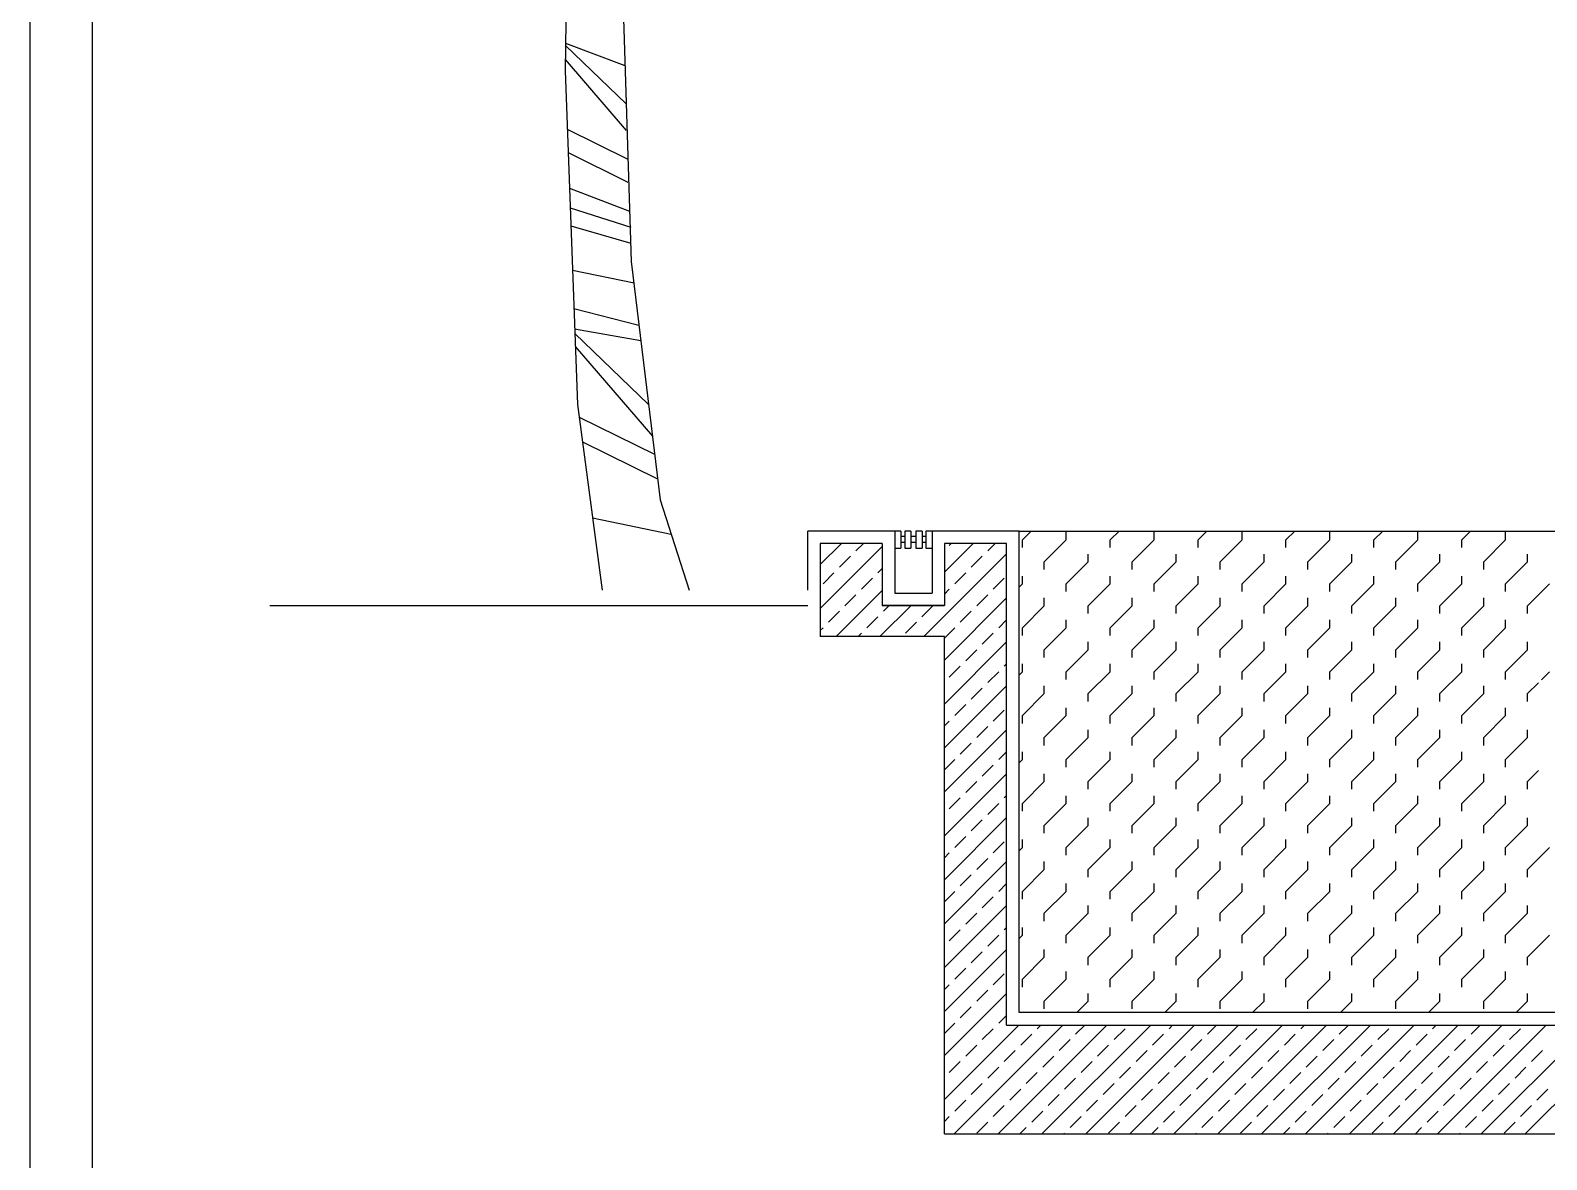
# Model space of a CAD drawing. Extents: x 3907.4 to 3911.57, y -3054.42 to -3053.7.
# Drawn here: x 3909.322 to 3909.4197, y -3054.3445 to -3054.2718 of the extents above; entities that cross this region are included whole.
import ezdxf

# ---------------------------------------------------------------- set-up
doc = ezdxf.new("R2010")
doc.units = 0
doc.header["$LTSCALE"] = 2
doc.header["$MEASUREMENT"] = 0
for name, color, linetype in [('DOĞRAMA', 2, 'CONTINUOUS'), ('DUVAR', 7, 'CONTINUOUS'), ('SıVA', 6, 'CONTINUOUS'), ('TARAMA', 9, 'CONTINUOUS'), ('TEXT', 11, 'CONTINUOUS')]:
    doc.layers.add(name, color=color, linetype=linetype)

msp = doc.modelspace()

# ---------------------------------------------------------------- linework, layer by layer
at = {"layer": 'DOĞRAMA'}
msp.add_line((3909.385685819026, -3054.304010818685), (3909.484085819025, -3054.304010818685), dxfattribs=at)
at = {"layer": 'DUVAR', "color": 4}
for p, q in [((3909.376885819026, -3054.304810818685), (3909.372885819026, -3054.304810818685)), ((3909.376885819026, -3054.304810818685), (3909.372885819026, -3054.304810818685)), ((3909.372885819026, -3054.304810818685), (3909.372885819026, -3054.310810818685)), ((3909.376885819026, -3054.304810818685), (3909.372885819026, -3054.304810818685)), ((3909.372885819026, -3054.304810818685), (3909.372885819026, -3054.310810818685)), ((3909.376885819026, -3054.304810818685), (3909.376885819026, -3054.308810818685)), ((3909.376885819026, -3054.304810818685), (3909.376885819026, -3054.308810818685)), ((3909.376885819026, -3054.304810818685), (3909.376885819026, -3054.308810818685)), ((3909.376885819026, -3054.304810818685), (3909.376885819026, -3054.308810818685)), ((3909.384885819025, -3054.304810818685), (3909.380885819025, -3054.304810818685)), ((3909.384885819025, -3054.304810818685), (3909.380885819025, -3054.304810818685)), ((3909.384885819025, -3054.304810818685), (3909.380885819025, -3054.304810818685)), ((3909.380885819025, -3054.304810818685), (3909.380885819025, -3054.308810818685)), ((3909.380885819025, -3054.304810818685), (3909.380885819025, -3054.308810818685)), ((3909.384885819025, -3054.304810818685), (3909.380885819025, -3054.304810818685)), ((3909.384885819025, -3054.304810818685), (3909.380885819025, -3054.304810818685)), ((3909.380885819025, -3054.304810818685), (3909.380885819025, -3054.308810818685)), ((3909.380885819025, -3054.304810818685), (3909.380885819025, -3054.308810818685)), ((3909.384885819025, -3054.335810818685), (3909.384885819025, -3054.304810818685)), ((3909.33745071706, -3054.308810818685), (3909.372085819025, -3054.308810818685)), ((3909.380885819025, -3054.308810818685), (3909.376885819026, -3054.308810818685)), ((3909.376885819026, -3054.308810818685), (3909.380885819025, -3054.308810818685)), ((3909.380885819025, -3054.308810818685), (3909.376885819026, -3054.308810818685)), ((3909.376885819026, -3054.308810818685), (3909.380885819025, -3054.308810818685)), ((3909.380885819025, -3054.310810818685), (3909.372885819026, -3054.310810818685)), ((3909.380885819025, -3054.310810818685), (3909.372885819026, -3054.310810818685)), ((3909.380885819025, -3054.342810818685), (3909.380885819025, -3054.310810818685)), ((3909.384885819025, -3054.335810818685), (3909.484885819025, -3054.335810818685)), ((3909.380885819025, -3054.342810818685), (3909.488885819026, -3054.342810818685))]:
    msp.add_line(p, q, dxfattribs=at)
at = {"layer": 'SıVA', "color": 9}
for p, q in [((3909.356994962628, -3054.236528418685), (3909.356463122628, -3054.274386498685)), ((3909.359921522628, -3054.261426018685), (3909.360719762628, -3054.286664898685)), ((3909.356486099781, -3054.272750911084), (3909.360398680788, -3054.276512881728)), ((3909.35648821553, -3054.272600305302), (3909.360320642628, -3054.274045458685)), ((3909.356473410176, -3054.273654197966), (3909.360398680788, -3054.278228881728)), ((3909.356463122628, -3054.274386498685), (3909.357261362628, -3054.295873698685)), ((3909.356602423352, -3054.278136226251), (3909.360510987906, -3054.280063826146)), ((3909.356658697236, -3054.279651019031), (3909.360510987906, -3054.281550866147)), ((3909.356743789952, -3054.281941563481), (3909.360617490685, -3054.283431248045)), ((3909.35679076497, -3054.283206047375), (3909.360706290685, -3054.284460848045)), ((3909.356834134575, -3054.284373479936), (3909.360706290685, -3054.285490448045)), ((3909.356939598569, -3054.287212382933), (3909.3609155044, -3054.288038890469)), ((3909.360719762628, -3054.286664898685), (3909.362582162628, -3054.302012898685)), ((3909.35703151928, -3054.289686724871), (3909.361216705653, -3054.290760195911)), ((3909.357079935641, -3054.290990007122), (3909.36133658282, -3054.291748101166)), ((3909.357091311862, -3054.291296234747), (3909.361835243578, -3054.295857554199)), ((3909.357122290094, -3054.292130113613), (3909.362084729099, -3054.297913559234)), ((3909.357261362628, -3054.295873698685), (3909.358857362628, -3054.307810818685)), ((3909.357368548385, -3054.296675383676), (3909.362225119696, -3054.299070515245)), ((3909.357581401531, -3054.298267397176), (3909.362417050159, -3054.300652210236)), ((3909.362582162628, -3054.302012898685), (3909.364444562628, -3054.307810818685)), ((3909.358234769935, -3054.303154199833), (3909.363286068407, -3054.304204258972))]:
    msp.add_line(p, q, dxfattribs=at)
at = {"layer": 'SıVA'}
for p, q in [((3909.372085819025, -3054.307810818685), (3909.372085819025, -3054.304010818685)), ((3909.377685819025, -3054.304010818685), (3909.372085819025, -3054.304010818685)), ((3909.377685819025, -3054.304010818685), (3909.377685819025, -3054.308010818685)), ((3909.385685819026, -3054.304010818685), (3909.380085819026, -3054.304010818685)), ((3909.380085819026, -3054.304010818685), (3909.380085819026, -3054.308010818685)), ((3909.385685819026, -3054.304010818685), (3909.380885819025, -3054.304010818685)), ((3909.385685819026, -3054.304010818685), (3909.380885819025, -3054.304010818685)), ((3909.385685819026, -3054.335010818685), (3909.385685819026, -3054.304010818685)), ((3909.377685819025, -3054.308010818685), (3909.380085819026, -3054.308010818685)), ((3909.484085819025, -3054.335010818685), (3909.385685819026, -3054.335010818685))]:
    msp.add_line(p, q, dxfattribs=at)
at = {"layer": 'SıVA', "color": 6}
msp.add_line((3909.385685819026, -3054.304010818685), (3909.380885819025, -3054.304010818685), dxfattribs=at)
msp.add_line((3909.385685819026, -3054.304010818685), (3909.380885819025, -3054.304010818685), dxfattribs=at)
at = {"layer": 'TARAMA'}
for p, q in [((3909.378085819026, -3054.304010818685), (3909.377685819025, -3054.304010818685)), ((3909.377685819025, -3054.304010818685), (3909.377685819025, -3054.305110818685)), ((3909.378085819026, -3054.304010818685), (3909.378085819026, -3054.305110818685)), ((3909.378725819025, -3054.304010818685), (3909.378325819026, -3054.304010818685)), ((3909.378325819026, -3054.304010818685), (3909.378325819026, -3054.305110818685)), ((3909.378725819025, -3054.304010818685), (3909.378725819025, -3054.305110818685)), ((3909.379445819025, -3054.304010818685), (3909.379045819026, -3054.304010818685)), ((3909.379045819026, -3054.304010818685), (3909.379045819026, -3054.305110818685)), ((3909.379445819025, -3054.304010818685), (3909.379445819025, -3054.305110818685)), ((3909.380085819026, -3054.304010818685), (3909.379685819025, -3054.304010818685)), ((3909.379685819025, -3054.304010818685), (3909.379685819025, -3054.305110818685)), ((3909.380085819026, -3054.304010818685), (3909.380085819026, -3054.305110818685)), ((3909.385685819026, -3054.304010818685), (3909.484085819025, -3054.304010818685)), ((3909.385901863186, -3054.30458011479), (3909.386471159291, -3054.304010818685)), ((3909.391558717436, -3054.30458011479), (3909.392128013541, -3054.304010818685)), ((3909.397215571685, -3054.30458011479), (3909.39778486779, -3054.304010818685)), ((3909.402872425935, -3054.30458011479), (3909.40344172204, -3054.304010818685)), ((3909.408529280184, -3054.30458011479), (3909.409098576289, -3054.304010818685)), ((3909.414186134434, -3054.30458011479), (3909.414755430539, -3054.304010818685)), ((3909.372885819026, -3054.306176783217), (3909.374251783557, -3054.304810818685)), ((3909.372885819026, -3054.309005210342), (3909.376885819026, -3054.305005210341)), ((3909.375189594231, -3054.305287221571), (3909.375665997117, -3054.304810818685)), ((3909.378325819026, -3054.304360818685), (3909.378085819026, -3054.304360818685)), ((3909.378325819026, -3054.304760818685), (3909.378085819026, -3054.304760818685)), ((3909.379045819026, -3054.304360818685), (3909.378725819025, -3054.304360818685)), ((3909.379045819026, -3054.304760818685), (3909.378725819025, -3054.304760818685)), ((3909.379685819025, -3054.304360818685), (3909.379445819025, -3054.304360818685)), ((3909.379685819025, -3054.304760818685), (3909.379445819025, -3054.304760818685)), ((3909.380885819025, -3054.306662064591), (3909.382737064931, -3054.304810818685)), ((3909.381200001871, -3054.304933668181), (3909.381322851367, -3054.304810818685)), ((3909.383674875605, -3054.305287221571), (3909.384151278492, -3054.304810818685)), ((3909.385901857104, -3054.305080106804), (3909.385901857104, -3054.304580106804)), ((3909.387316076748, -3054.305994328352), (3909.388730290311, -3054.30458011479)), ((3909.388730284224, -3054.304580106796), (3909.388730284224, -3054.304080106796)), ((3909.391558711344, -3054.305080106788), (3909.391558711344, -3054.304580106788)), ((3909.392972930998, -3054.305994328352), (3909.39438714456, -3054.30458011479)), ((3909.394387138464, -3054.304580106781), (3909.394387138464, -3054.30408010678)), ((3909.397215565584, -3054.305080106772), (3909.397215565584, -3054.304580106772)), ((3909.398629785248, -3054.305994328352), (3909.40004399881, -3054.30458011479)), ((3909.400043992704, -3054.304580106764), (3909.400043992704, -3054.304080106765)), ((3909.402872419824, -3054.305080106757), (3909.402872419824, -3054.304580106756)), ((3909.404286639497, -3054.305994328352), (3909.405700853059, -3054.30458011479)), ((3909.405700846944, -3054.304580106748), (3909.405700846944, -3054.304080106748)), ((3909.408529274064, -3054.30508010674), (3909.408529274064, -3054.304580106741)), ((3909.409943493747, -3054.305994328352), (3909.411357707309, -3054.30458011479)), ((3909.411357701184, -3054.304580106732), (3909.411357701184, -3054.304080106732)), ((3909.414186128304, -3054.305080106724), (3909.414186128304, -3054.304580106724)), ((3909.415600347996, -3054.305994328352), (3909.417014561558, -3054.30458011479)), ((3909.417014555424, -3054.304580106716), (3909.417014555424, -3054.304080106716)), ((3909.374128934059, -3054.306347881743), (3909.37483604084, -3054.305640774962)), ((3909.377685819025, -3054.305110818685), (3909.378085819026, -3054.305110818685)), ((3909.378325819026, -3054.305110818685), (3909.378725819025, -3054.305110818685)), ((3909.379045819026, -3054.305110818685), (3909.379445819025, -3054.305110818685)), ((3909.379565492056, -3054.310810818685), (3909.384885819025, -3054.305490491716)), ((3909.379685819025, -3054.305110818685), (3909.380085819026, -3054.305110818685)), ((3909.382614215433, -3054.306347881743), (3909.383321322215, -3054.305640774962)), ((3909.387316070664, -3054.306494320364), (3909.387316070664, -3054.305994320364)), ((3909.388730290311, -3054.307408541915), (3909.390144503873, -3054.305994328352)), ((3909.390144497784, -3054.305994320357), (3909.390144497784, -3054.305494320357)), ((3909.392972924904, -3054.306494320349), (3909.392972924904, -3054.305994320348)), ((3909.39438714456, -3054.307408541915), (3909.395801358123, -3054.305994328352)), ((3909.395801352024, -3054.30599432034), (3909.395801352024, -3054.305494320341)), ((3909.398629779144, -3054.306494320333), (3909.398629779144, -3054.305994320333)), ((3909.40004399881, -3054.307408541915), (3909.401458212372, -3054.305994328352)), ((3909.401458206264, -3054.305994320324), (3909.401458206264, -3054.305494320324)), ((3909.404286633384, -3054.306494320316), (3909.404286633384, -3054.305994320317)), ((3909.405700853059, -3054.307408541915), (3909.407115066622, -3054.305994328352)), ((3909.407115060504, -3054.305994320308), (3909.407115060504, -3054.305494320308)), ((3909.409943487624, -3054.3064943203), (3909.409943487624, -3054.3059943203)), ((3909.411357707309, -3054.307408541915), (3909.412771920871, -3054.305994328352)), ((3909.412771914744, -3054.305994320292), (3909.412771914744, -3054.305494320292)), ((3909.415600341864, -3054.306494320284), (3909.415600341864, -3054.305994320284)), ((3909.417014561558, -3054.307408541915), (3909.41842877512, -3054.305994328352)), ((3909.418428768984, -3054.305994320277), (3909.418428768984, -3054.305494320276)), ((3909.373068273887, -3054.307408541915), (3909.373775380669, -3054.306701435134)), ((3909.376603807793, -3054.306701435134), (3909.376885819026, -3054.306419423901)), ((3909.381553555262, -3054.307408541915), (3909.382260662043, -3054.306701435134)), ((3909.385901857104, -3054.307408533932), (3909.385901857104, -3054.306908533933)), ((3909.391558711344, -3054.307408533916), (3909.391558711344, -3054.306908533916)), ((3909.397215565584, -3054.3074085339), (3909.397215565584, -3054.3069085339)), ((3909.402872419824, -3054.307408533884), (3909.402872419824, -3054.306908533884)), ((3909.408529274064, -3054.307408533869), (3909.408529274064, -3054.306908533868)), ((3909.414186128304, -3054.307408533853), (3909.414186128304, -3054.306908533852)), ((3909.373908637807, -3054.310810818685), (3909.376885819026, -3054.307833637466)), ((3909.375543147622, -3054.307762095305), (3909.376250254403, -3054.307054988524)), ((3909.380885819025, -3054.308076278151), (3909.381200001871, -3054.307762095305)), ((3909.384028428996, -3054.307762095305), (3909.384735535777, -3054.307054988524)), ((3909.385685819026, -3054.307624586075), (3909.385901863186, -3054.307408541915)), ((3909.388730284224, -3054.307908533925), (3909.388730284224, -3054.307408533924)), ((3909.390144503873, -3054.308822755477), (3909.391558717436, -3054.307408541915)), ((3909.394387138464, -3054.307908533908), (3909.394387138464, -3054.307408533909)), ((3909.395801358123, -3054.308822755477), (3909.397215571685, -3054.307408541915)), ((3909.400043992704, -3054.307908533892), (3909.400043992704, -3054.307408533892)), ((3909.401458212372, -3054.308822755477), (3909.402872425935, -3054.307408541915)), ((3909.405700846944, -3054.307908533876), (3909.405700846944, -3054.307408533876)), ((3909.407115066622, -3054.308822755477), (3909.408529280184, -3054.307408541915)), ((3909.411357701184, -3054.30790853386), (3909.411357701184, -3054.30740853386)), ((3909.412771920871, -3054.308822755477), (3909.414186134434, -3054.307408541915)), ((3909.417014555424, -3054.307908533845), (3909.417014555424, -3054.307408533844)), ((3909.41842877512, -3054.308822755477), (3909.419842988683, -3054.307408541915)), ((3909.37448248745, -3054.308822755477), (3909.375189594231, -3054.308115648696)), ((3909.376737064932, -3054.310810818685), (3909.378737064932, -3054.308810818685)), ((3909.376957361184, -3054.309176308868), (3909.377322851367, -3054.308810818685)), ((3909.379432234918, -3054.309529862258), (3909.380139341699, -3054.308822755477)), ((3909.380885819025, -3054.31231891884), (3909.384885819025, -3054.308318918841)), ((3909.382967768824, -3054.308822755477), (3909.383674875605, -3054.308115648696)), ((3909.385901863186, -3054.31023696904), (3909.387316076748, -3054.308822755477)), ((3909.387316070664, -3054.308822747492), (3909.387316070664, -3054.308322747492)), ((3909.390144497784, -3054.309322747484), (3909.390144497784, -3054.308822747485)), ((3909.391558717436, -3054.31023696904), (3909.392972930998, -3054.308822755477)), ((3909.392972924904, -3054.308822747476), (3909.392972924904, -3054.308322747476)), ((3909.395801352024, -3054.309322747468), (3909.395801352024, -3054.308822747468)), ((3909.397215571685, -3054.31023696904), (3909.398629785248, -3054.308822755477)), ((3909.398629779144, -3054.30882274746), (3909.398629779144, -3054.30832274746)), ((3909.401458206264, -3054.309322747452), (3909.401458206264, -3054.308822747452)), ((3909.402872425935, -3054.31023696904), (3909.404286639497, -3054.308822755477)), ((3909.404286633384, -3054.308822747445), (3909.404286633384, -3054.308322747444)), ((3909.407115060504, -3054.309322747436), (3909.407115060504, -3054.308822747436)), ((3909.408529280184, -3054.31023696904), (3909.409943493747, -3054.308822755477)), ((3909.409943487624, -3054.308822747428), (3909.409943487624, -3054.308322747429)), ((3909.412771914744, -3054.309322747421), (3909.412771914744, -3054.30882274742)), ((3909.414186134434, -3054.31023696904), (3909.415600347996, -3054.308822755477)), ((3909.415600341864, -3054.308822747412), (3909.415600341864, -3054.308322747413)), ((3909.418428768984, -3054.309322747404), (3909.418428768984, -3054.308822747405)), ((3909.373421827278, -3054.309883415649), (3909.374128934059, -3054.309176308868)), ((3909.375896701012, -3054.31023696904), (3909.376603807793, -3054.309529862258)), ((3909.378371574746, -3054.31059052243), (3909.379078681528, -3054.309883415649)), ((3909.381907108652, -3054.309883415649), (3909.382614215433, -3054.309176308868)), ((3909.384381982386, -3054.31023696904), (3909.384885819025, -3054.309733132401)), ((3909.388730284224, -3054.310236961052), (3909.388730284224, -3054.309736961052)), ((3909.394387138464, -3054.310236961036), (3909.394387138464, -3054.309736961036)), ((3909.400043992704, -3054.310236961021), (3909.400043992704, -3054.30973696102)), ((3909.405700846944, -3054.310236961004), (3909.405700846944, -3054.309736961005)), ((3909.411357701184, -3054.310236960988), (3909.411357701184, -3054.309736960988)), ((3909.417014555424, -3054.310236960972), (3909.417014555424, -3054.309736960972)), ((3909.372885819026, -3054.310419423901), (3909.373068273887, -3054.31023696904)), ((3909.375322851366, -3054.310810818685), (3909.375543147622, -3054.31059052243)), ((3909.380885819025, -3054.310904705276), (3909.381553555262, -3054.31023696904)), ((3909.383321322215, -3054.311297629211), (3909.384028428996, -3054.31059052243)), ((3909.385901857104, -3054.31073696106), (3909.385901857104, -3054.310236961061)), ((3909.387316076748, -3054.311651182602), (3909.388730290311, -3054.31023696904)), ((3909.391558711344, -3054.310736961044), (3909.391558711344, -3054.310236961044)), ((3909.392972930998, -3054.311651182602), (3909.39438714456, -3054.31023696904)), ((3909.397215565584, -3054.310736961028), (3909.397215565584, -3054.310236961028)), ((3909.398629785248, -3054.311651182602), (3909.40004399881, -3054.31023696904)), ((3909.402872419824, -3054.310736961012), (3909.402872419824, -3054.310236961012)), ((3909.404286639497, -3054.311651182602), (3909.405700853059, -3054.31023696904)), ((3909.408529274064, -3054.310736960997), (3909.408529274064, -3054.310236960996)), ((3909.409943493747, -3054.311651182602), (3909.411357707309, -3054.31023696904)), ((3909.414186128304, -3054.31073696098), (3909.414186128304, -3054.310236960981)), ((3909.415600347996, -3054.311651182602), (3909.417014561558, -3054.31023696904)), ((3909.380885819025, -3054.315147345965), (3909.384885819025, -3054.311147345965)), ((3909.382260662043, -3054.312358289383), (3909.382967768824, -3054.311651182602)), ((3909.387316070664, -3054.31215117462), (3909.387316070664, -3054.31165117462)), ((3909.388730290311, -3054.313065396164), (3909.390144503873, -3054.311651182602)), ((3909.390144497784, -3054.311651174613), (3909.390144497784, -3054.311151174612)), ((3909.392972924904, -3054.312151174604), (3909.392972924904, -3054.311651174604)), ((3909.39438714456, -3054.313065396164), (3909.395801358123, -3054.311651182602)), ((3909.395801352024, -3054.311651174597), (3909.395801352024, -3054.311151174596)), ((3909.398629779144, -3054.312151174589), (3909.398629779144, -3054.311651174588)), ((3909.40004399881, -3054.313065396164), (3909.401458212372, -3054.311651182602)), ((3909.401458206264, -3054.31165117458), (3909.401458206264, -3054.311151174581)), ((3909.404286633384, -3054.312151174573), (3909.404286633384, -3054.311651174572)), ((3909.405700853059, -3054.313065396164), (3909.407115066622, -3054.311651182602)), ((3909.407115060504, -3054.311651174564), (3909.407115060504, -3054.311151174564)), ((3909.409943487624, -3054.312151174556), (3909.409943487624, -3054.311651174557)), ((3909.411357707309, -3054.313065396164), (3909.412771920871, -3054.311651182602)), ((3909.412771914744, -3054.311651174548), (3909.412771914744, -3054.311151174548)), ((3909.415600341864, -3054.31215117454), (3909.415600341864, -3054.31165117454)), ((3909.417014561558, -3054.313065396164), (3909.41842877512, -3054.311651182602)), ((3909.418428768984, -3054.311651174532), (3909.418428768984, -3054.311151174532)), ((3909.381200001871, -3054.313418949555), (3909.381907108652, -3054.312711842774)), ((3909.384735535777, -3054.312711842774), (3909.384885819025, -3054.312561559525)), ((3909.385901857104, -3054.313065388189), (3909.385901857104, -3054.312565388188)), ((3909.391558711344, -3054.313065388172), (3909.391558711344, -3054.312565388173)), ((3909.397215565584, -3054.313065388156), (3909.397215565584, -3054.312565388157)), ((3909.402872419824, -3054.31306538814), (3909.402872419824, -3054.31256538814)), ((3909.408529274064, -3054.313065388124), (3909.408529274064, -3054.312565388124)), ((3909.414186128304, -3054.313065388108), (3909.414186128304, -3054.312565388108)), ((3909.383674875605, -3054.313772502946), (3909.384381982386, -3054.313065396164)), ((3909.385685819026, -3054.313281440325), (3909.385901863186, -3054.313065396164)), ((3909.388730284224, -3054.31356538818), (3909.388730284224, -3054.31306538818)), ((3909.390144503873, -3054.314479609727), (3909.391558717436, -3054.313065396164)), ((3909.394387138464, -3054.313565388165), (3909.394387138464, -3054.313065388164)), ((3909.395801358123, -3054.314479609727), (3909.397215571685, -3054.313065396164)), ((3909.400043992704, -3054.313565388148), (3909.400043992704, -3054.313065388149)), ((3909.401458212372, -3054.314479609727), (3909.402872425935, -3054.313065396164)), ((3909.405700846944, -3054.313565388132), (3909.405700846944, -3054.313065388133)), ((3909.407115066622, -3054.314479609727), (3909.408529280184, -3054.313065396164)), ((3909.411357701184, -3054.313565388116), (3909.411357701184, -3054.313065388116)), ((3909.412771920871, -3054.314479609727), (3909.414186134434, -3054.313065396164)), ((3909.417014555424, -3054.3135653881), (3909.417014555424, -3054.3130653881)), ((3909.41842877512, -3054.314479609727), (3909.419128646884, -3054.313779737964)), ((3909.419314582514, -3054.313593802333), (3909.419842988683, -3054.313065396164)), ((3909.380885819025, -3054.31797577309), (3909.384885819025, -3054.31397577309)), ((3909.382614215433, -3054.314833163117), (3909.383321322215, -3054.314126056336)), ((3909.385901863186, -3054.315893823289), (3909.387316076748, -3054.314479609727)), ((3909.387316070664, -3054.314479601748), (3909.387316070664, -3054.313979601749)), ((3909.390144497784, -3054.314979601741), (3909.390144497784, -3054.31447960174)), ((3909.391558717436, -3054.315893823289), (3909.392972930998, -3054.314479609727)), ((3909.392972924904, -3054.314479601732), (3909.392972924904, -3054.313979601732)), ((3909.395801352024, -3054.314979601724), (3909.395801352024, -3054.314479601725)), ((3909.397215571685, -3054.315893823289), (3909.398629785248, -3054.314479609727)), ((3909.398629779144, -3054.314479601716), (3909.398629779144, -3054.313979601716)), ((3909.401458206264, -3054.314979601708), (3909.401458206264, -3054.314479601708)), ((3909.402872425935, -3054.315893823289), (3909.404286639497, -3054.314479609727)), ((3909.404286633384, -3054.3144796017), (3909.404286633384, -3054.3139796017)), ((3909.407115060504, -3054.314979601692), (3909.407115060504, -3054.314479601692)), ((3909.408529280184, -3054.315893823289), (3909.409943493747, -3054.314479609727)), ((3909.409943487624, -3054.314479601685), (3909.409943487624, -3054.313979601684)), ((3909.412771914744, -3054.314979601676), (3909.412771914744, -3054.314479601676)), ((3909.414186134434, -3054.315893823289), (3909.415600347996, -3054.314479609727)), ((3909.415600341864, -3054.314479601668), (3909.415600341864, -3054.313979601669)), ((3909.418428768984, -3054.314979601661), (3909.418428768984, -3054.31447960166)), ((3909.381553555262, -3054.315893823289), (3909.382260662043, -3054.315186716508)), ((3909.384028428996, -3054.31624737668), (3909.384735535777, -3054.315540269899)), ((3909.388730284224, -3054.315893815308), (3909.388730284224, -3054.315393815308)), ((3909.394387138464, -3054.315893815292), (3909.394387138464, -3054.315393815292)), ((3909.400043992704, -3054.315893815276), (3909.400043992704, -3054.315393815276)), ((3909.405700846944, -3054.315893815261), (3909.405700846944, -3054.31539381526)), ((3909.411357701184, -3054.315893815244), (3909.411357701184, -3054.315393815245)), ((3909.417014555424, -3054.315893815228), (3909.417014555424, -3054.315393815228)), ((3909.380885819025, -3054.316561559525), (3909.381200001871, -3054.31624737668)), ((3909.382967768824, -3054.317308036852), (3909.383674875605, -3054.31660093007)), ((3909.385901857104, -3054.316393815317), (3909.385901857104, -3054.315893815316)), ((3909.387316076748, -3054.317308036852), (3909.388730290311, -3054.315893823289)), ((3909.391558711344, -3054.3163938153), (3909.391558711344, -3054.315893815301)), ((3909.392972930998, -3054.317308036852), (3909.39438714456, -3054.315893823289)), ((3909.397215565584, -3054.316393815284), (3909.397215565584, -3054.315893815284)), ((3909.398629785248, -3054.317308036852), (3909.40004399881, -3054.315893823289)), ((3909.402872419824, -3054.316393815268), (3909.402872419824, -3054.315893815268)), ((3909.404286639497, -3054.317308036852), (3909.405700853059, -3054.315893823289)), ((3909.408529274064, -3054.316393815252), (3909.408529274064, -3054.315893815252)), ((3909.409943493747, -3054.317308036852), (3909.411357707309, -3054.315893823289)), ((3909.414186128304, -3054.316393815237), (3909.414186128304, -3054.315893815236)), ((3909.415600347996, -3054.317308036852), (3909.417014561558, -3054.315893823289)), ((3909.380885819025, -3054.320804200215), (3909.384885819025, -3054.316804200215)), ((3909.381907108652, -3054.318368697023), (3909.382614215433, -3054.317661590242)), ((3909.387316070664, -3054.317808028876), (3909.387316070664, -3054.317308028877)), ((3909.388730290311, -3054.318722250414), (3909.390144503873, -3054.317308036852)), ((3909.390144497784, -3054.317308028868), (3909.390144497784, -3054.316808028868)), ((3909.392972924904, -3054.31780802886), (3909.392972924904, -3054.31730802886)), ((3909.39438714456, -3054.318722250414), (3909.395801358123, -3054.317308036852)), ((3909.395801352024, -3054.317308028852), (3909.395801352024, -3054.316808028852)), ((3909.398629779144, -3054.317808028844), (3909.398629779144, -3054.317308028844)), ((3909.40004399881, -3054.318722250414), (3909.401458212372, -3054.317308036852)), ((3909.401458206264, -3054.317308028837), (3909.401458206264, -3054.316808028836)), ((3909.404286633384, -3054.317808028828), (3909.404286633384, -3054.317308028828)), ((3909.405700853059, -3054.318722250414), (3909.407115066622, -3054.317308036852)), ((3909.407115060504, -3054.31730802882), (3909.407115060504, -3054.316808028821)), ((3909.409943487624, -3054.317808028813), (3909.409943487624, -3054.317308028812)), ((3909.411357707309, -3054.318722250414), (3909.412771920871, -3054.317308036852)), ((3909.412771914744, -3054.317308028804), (3909.412771914744, -3054.316808028804)), ((3909.415600341864, -3054.317808028796), (3909.415600341864, -3054.317308028797)), ((3909.417014561558, -3054.318722250414), (3909.41842877512, -3054.317308036852)), ((3909.418428768984, -3054.317308028788), (3909.418428768984, -3054.316808028788)), ((3909.384381982386, -3054.318722250414), (3909.384885819025, -3054.318218413775)), ((3909.385901857104, -3054.318722242444), (3909.385901857104, -3054.318222242444)), ((3909.391558711344, -3054.318722242429), (3909.391558711344, -3054.318222242428)), ((3909.397215565584, -3054.318722242413), (3909.397215565584, -3054.318222242413)), ((3909.402872419824, -3054.318722242396), (3909.402872419824, -3054.318222242397)), ((3909.408529274064, -3054.31872224238), (3909.408529274064, -3054.31822224238)), ((3909.414186128304, -3054.318722242364), (3909.414186128304, -3054.318222242364)), ((3909.380885819025, -3054.31938998665), (3909.381553555262, -3054.318722250414)), ((3909.380885819025, -3054.32363262734), (3909.384885819025, -3054.31963262734)), ((3909.383321322215, -3054.319782910586), (3909.384028428996, -3054.319075803804)), ((3909.385685819026, -3054.318938294574), (3909.385901863186, -3054.318722250414)), ((3909.387316070664, -3054.320136456005), (3909.387316070664, -3054.319636456004)), ((3909.388730284224, -3054.319222242436), (3909.388730284224, -3054.318722242436)), ((3909.390144503873, -3054.320136463976), (3909.391558717436, -3054.318722250414)), ((3909.392972924904, -3054.320136455988), (3909.392972924904, -3054.319636455989)), ((3909.394387138464, -3054.31922224242), (3909.394387138464, -3054.31872224242)), ((3909.395801358123, -3054.320136463976), (3909.397215571685, -3054.318722250414)), ((3909.398629779144, -3054.320136455972), (3909.398629779144, -3054.319636455972)), ((3909.400043992704, -3054.319222242405), (3909.400043992704, -3054.318722242404)), ((3909.401458212372, -3054.320136463976), (3909.402872425935, -3054.318722250414)), ((3909.404286633384, -3054.320136455956), (3909.404286633384, -3054.319636455956)), ((3909.405700846944, -3054.319222242389), (3909.405700846944, -3054.318722242389)), ((3909.407115066622, -3054.320136463976), (3909.408529280184, -3054.318722250414)), ((3909.409943487624, -3054.32013645594), (3909.409943487624, -3054.31963645594)), ((3909.411357701184, -3054.319222242372), (3909.411357701184, -3054.318722242373)), ((3909.412771920871, -3054.320136463976), (3909.414186134434, -3054.318722250414)), ((3909.415600341864, -3054.320136455925), (3909.415600341864, -3054.319636455924)), ((3909.417014555424, -3054.319222242356), (3909.417014555424, -3054.318722242356)), ((3909.41842877512, -3054.320136463976), (3909.419128646884, -3054.319436592213)), ((3909.382260662043, -3054.320843570757), (3909.382967768824, -3054.320136463976)), ((3909.385901863186, -3054.321550677539), (3909.387316076748, -3054.320136463976)), ((3909.390144497784, -3054.320636455996), (3909.390144497784, -3054.320136455996)), ((3909.391558717436, -3054.321550677539), (3909.392972930998, -3054.320136463976)), ((3909.395801352024, -3054.320636455981), (3909.395801352024, -3054.32013645598)), ((3909.397215571685, -3054.321550677539), (3909.398629785248, -3054.320136463976)), ((3909.401458206264, -3054.320636455964), (3909.401458206264, -3054.320136455965)), ((3909.402872425935, -3054.321550677539), (3909.404286639497, -3054.320136463976)), ((3909.407115060504, -3054.320636455948), (3909.407115060504, -3054.320136455948)), ((3909.408529280184, -3054.321550677539), (3909.409943493747, -3054.320136463976)), ((3909.412771914744, -3054.320636455932), (3909.412771914744, -3054.320136455932)), ((3909.414186134434, -3054.321550677539), (3909.415600347996, -3054.320136463976)), ((3909.418428768984, -3054.320636455916), (3909.418428768984, -3054.320136455916)), ((3909.381200001871, -3054.321904230929), (3909.381907108652, -3054.321197124148)), ((3909.383674875605, -3054.32225778432), (3909.384381982386, -3054.321550677539)), ((3909.384735535777, -3054.321197124148), (3909.384885819025, -3054.321046840899)), ((3909.385901857104, -3054.322050669572), (3909.385901857104, -3054.321550669572)), ((3909.387316076748, -3054.322964891101), (3909.388730290311, -3054.321550677539)), ((3909.388730284224, -3054.321550669564), (3909.388730284224, -3054.321050669565)), ((3909.391558711344, -3054.322050669557), (3909.391558711344, -3054.321550669556)), ((3909.392972930998, -3054.322964891101), (3909.39438714456, -3054.321550677539)), ((3909.394387138464, -3054.321550669548), (3909.394387138464, -3054.321050669548)), ((3909.397215565584, -3054.32205066954), (3909.397215565584, -3054.321550669541)), ((3909.398629785248, -3054.322964891101), (3909.40004399881, -3054.321550677539)), ((3909.400043992704, -3054.321550669532), (3909.400043992704, -3054.321050669532)), ((3909.402872419824, -3054.322050669524), (3909.402872419824, -3054.321550669524)), ((3909.404286639497, -3054.322964891101), (3909.405700853059, -3054.321550677539)), ((3909.405700846944, -3054.321550669516), (3909.405700846944, -3054.321050669516)), ((3909.408529274064, -3054.322050669508), (3909.408529274064, -3054.321550669508)), ((3909.409943493747, -3054.322964891101), (3909.411357707309, -3054.321550677539)), ((3909.411357701184, -3054.321550669501), (3909.411357701184, -3054.3210506695)), ((3909.414186128304, -3054.322050669492), (3909.414186128304, -3054.321550669492)), ((3909.415600347996, -3054.322964891101), (3909.417014561558, -3054.321550677539)), ((3909.417014555424, -3054.321550669484), (3909.417014555424, -3054.321050669485)), ((3909.380885819025, -3054.326461054464), (3909.384885819025, -3054.322461054464)), ((3909.382614215433, -3054.323318444492), (3909.383321322215, -3054.32261133771)), ((3909.390144497784, -3054.322964883124), (3909.390144497784, -3054.322464883124)), ((3909.395801352024, -3054.322964883108), (3909.395801352024, -3054.322464883108)), ((3909.401458206264, -3054.322964883092), (3909.401458206264, -3054.322464883092)), ((3909.407115060504, -3054.322964883077), (3909.407115060504, -3054.322464883076)), ((3909.412771914744, -3054.32296488306), (3909.412771914744, -3054.322464883061)), ((3909.418428768984, -3054.322964883044), (3909.418428768984, -3054.322464883044)), ((3909.387316070664, -3054.323464883133), (3909.387316070664, -3054.322964883132)), ((3909.388730290311, -3054.324379104663), (3909.390144503873, -3054.322964891101)), ((3909.392972924904, -3054.323464883116), (3909.392972924904, -3054.322964883117)), ((3909.39438714456, -3054.324379104663), (3909.395801358123, -3054.322964891101)), ((3909.398629779144, -3054.3234648831), (3909.398629779144, -3054.3229648831)), ((3909.40004399881, -3054.324379104663), (3909.401458212372, -3054.322964891101)), ((3909.404286633384, -3054.323464883084), (3909.404286633384, -3054.322964883084)), ((3909.405700853059, -3054.324379104663), (3909.407115066622, -3054.322964891101)), ((3909.409943487624, -3054.323464883068), (3909.409943487624, -3054.322964883068)), ((3909.411357707309, -3054.324379104663), (3909.412771920871, -3054.322964891101)), ((3909.415600341864, -3054.323464883053), (3909.415600341864, -3054.322964883052)), ((3909.417014561558, -3054.324379104663), (3909.41842877512, -3054.322964891101)), ((3909.381553555262, -3054.324379104663), (3909.382260662043, -3054.323671997882)), ((3909.384028428996, -3054.324732658054), (3909.384735535777, -3054.324025551273)), ((3909.385685819026, -3054.324595148824), (3909.385901863186, -3054.324379104663)), ((3909.385901857104, -3054.3243790967), (3909.385901857104, -3054.3238790967)), ((3909.388730284224, -3054.324879096692), (3909.388730284224, -3054.324379096692)), ((3909.390144503873, -3054.325793318226), (3909.391558717436, -3054.324379104663)), ((3909.391558711344, -3054.324379096684), (3909.391558711344, -3054.323879096684)), ((3909.394387138464, -3054.324879096676), (3909.394387138464, -3054.324379096676)), ((3909.395801358123, -3054.325793318226), (3909.397215571685, -3054.324379104663)), ((3909.397215565584, -3054.324379096669), (3909.397215565584, -3054.323879096668)), ((3909.400043992704, -3054.32487909666), (3909.400043992704, -3054.32437909666)), ((3909.401458212372, -3054.325793318226), (3909.402872425935, -3054.324379104663)), ((3909.402872419824, -3054.324379096653), (3909.402872419824, -3054.323879096652)), ((3909.405700846944, -3054.324879096645), (3909.405700846944, -3054.324379096644)), ((3909.407115066622, -3054.325793318226), (3909.408529280184, -3054.324379104663)), ((3909.408529274064, -3054.324379096636), (3909.408529274064, -3054.323879096637)), ((3909.411357701184, -3054.324879096629), (3909.411357701184, -3054.324379096628)), ((3909.412771920871, -3054.325793318226), (3909.414186134434, -3054.324379104663)), ((3909.414186128304, -3054.32437909662), (3909.414186128304, -3054.32387909662)), ((3909.417014555424, -3054.324879096612), (3909.417014555424, -3054.324379096613)), ((3909.41842877512, -3054.325793318226), (3909.419842988683, -3054.324379104663)), ((3909.380885819025, -3054.3250468409), (3909.381200001871, -3054.324732658054)), ((3909.380885819025, -3054.329289481589), (3909.384885819025, -3054.325289481589)), ((3909.382967768824, -3054.325793318226), (3909.383674875605, -3054.325086211445)), ((3909.387316070664, -3054.32579331026), (3909.387316070664, -3054.32529331026)), ((3909.392972924904, -3054.325793310245), (3909.392972924904, -3054.325293310244)), ((3909.398629779144, -3054.325793310228), (3909.398629779144, -3054.325293310229)), ((3909.404286633384, -3054.325793310212), (3909.404286633384, -3054.325293310213)), ((3909.409943487624, -3054.325793310196), (3909.409943487624, -3054.325293310196)), ((3909.415600341864, -3054.32579331018), (3909.415600341864, -3054.32529331018)), ((3909.381907108652, -3054.326853978398), (3909.382614215433, -3054.326146871616)), ((3909.385901863186, -3054.327207531788), (3909.387316076748, -3054.325793318226)), ((3909.390144497784, -3054.326293310252), (3909.390144497784, -3054.325793310252)), ((3909.391558717436, -3054.327207531788), (3909.392972930998, -3054.325793318226)), ((3909.395801352024, -3054.326293310236), (3909.395801352024, -3054.325793310236)), ((3909.397215571685, -3054.327207531788), (3909.398629785248, -3054.325793318226)), ((3909.401458206264, -3054.326293310221), (3909.401458206264, -3054.32579331022)), ((3909.402872425935, -3054.327207531788), (3909.404286639497, -3054.325793318226)), ((3909.407115060504, -3054.326293310204), (3909.407115060504, -3054.325793310205)), ((3909.408529280184, -3054.327207531788), (3909.409943493747, -3054.325793318226)), ((3909.412771914744, -3054.326293310188), (3909.412771914744, -3054.325793310189)), ((3909.414186134434, -3054.327207531788), (3909.415600347996, -3054.325793318226)), ((3909.418428768984, -3054.326293310172), (3909.418428768984, -3054.325793310172)), ((3909.380885819025, -3054.327875268024), (3909.381553555262, -3054.327207531788)), ((3909.384381982386, -3054.327207531788), (3909.384885819025, -3054.326703695149)), ((3909.385901857104, -3054.327707523828), (3909.385901857104, -3054.327207523828)), ((3909.387316076748, -3054.328621745351), (3909.388730290311, -3054.327207531788)), ((3909.388730284224, -3054.327207523821), (3909.388730284224, -3054.32670752382)), ((3909.391558711344, -3054.327707523812), (3909.391558711344, -3054.327207523812)), ((3909.392972930998, -3054.328621745351), (3909.39438714456, -3054.327207531788)), ((3909.394387138464, -3054.327207523804), (3909.394387138464, -3054.326707523805)), ((3909.397215565584, -3054.327707523797), (3909.397215565584, -3054.327207523796)), ((3909.398629785248, -3054.328621745351), (3909.40004399881, -3054.327207531788)), ((3909.400043992704, -3054.327207523788), (3909.400043992704, -3054.326707523788)), ((3909.402872419824, -3054.32770752378), (3909.402872419824, -3054.327207523781)), ((3909.404286639497, -3054.328621745351), (3909.405700853059, -3054.327207531788)), ((3909.405700846944, -3054.327207523772), (3909.405700846944, -3054.326707523772)), ((3909.408529274064, -3054.327707523764), (3909.408529274064, -3054.327207523764)), ((3909.409943493747, -3054.328621745351), (3909.411357707309, -3054.327207531788)), ((3909.411357701184, -3054.327207523756), (3909.411357701184, -3054.326707523756)), ((3909.414186128304, -3054.327707523748), (3909.414186128304, -3054.327207523748)), ((3909.415600347996, -3054.328621745351), (3909.417014561558, -3054.327207531788)), ((3909.417014555424, -3054.327207523741), (3909.417014555424, -3054.32670752374)), ((3909.380885819025, -3054.332117908714), (3909.384885819025, -3054.328117908713)), ((3909.383321322215, -3054.32826819196), (3909.384028428996, -3054.327561085179)), ((3909.390144497784, -3054.32862173738), (3909.390144497784, -3054.328121737381)), ((3909.395801352024, -3054.328621737364), (3909.395801352024, -3054.328121737364)), ((3909.401458206264, -3054.328621737348), (3909.401458206264, -3054.328121737348)), ((3909.407115060504, -3054.328621737332), (3909.407115060504, -3054.328121737332)), ((3909.412771914744, -3054.328621737317), (3909.412771914744, -3054.328121737316)), ((3909.418428768984, -3054.3286217373), (3909.418428768984, -3054.328121737301)), ((3909.382260662043, -3054.329328852132), (3909.382967768824, -3054.328621745351)), ((3909.387316070664, -3054.329121737389), (3909.387316070664, -3054.328621737388)), ((3909.388730290311, -3054.330035958913), (3909.390144503873, -3054.328621745351)), ((3909.392972924904, -3054.329121737373), (3909.392972924904, -3054.328621737372)), ((3909.39438714456, -3054.330035958913), (3909.395801358123, -3054.328621745351)), ((3909.398629779144, -3054.329121737356), (3909.398629779144, -3054.328621737357)), ((3909.40004399881, -3054.330035958913), (3909.401458212372, -3054.328621745351)), ((3909.404286633384, -3054.32912173734), (3909.404286633384, -3054.32862173734)), ((3909.405700853059, -3054.330035958913), (3909.407115066622, -3054.328621745351)), ((3909.409943487624, -3054.329121737324), (3909.409943487624, -3054.328621737324)), ((3909.411357707309, -3054.330035958913), (3909.412771920871, -3054.328621745351)), ((3909.415600341864, -3054.329121737308), (3909.415600341864, -3054.328621737308)), ((3909.417014561558, -3054.330035958913), (3909.41842877512, -3054.328621745351)), ((3909.381200001871, -3054.330389512304), (3909.381907108652, -3054.329682405522)), ((3909.383674875605, -3054.330743065694), (3909.384381982386, -3054.330035958913)), ((3909.384735535777, -3054.329682405522), (3909.384885819025, -3054.329532122274)), ((3909.385685819026, -3054.330252003073), (3909.385901863186, -3054.330035958913)), ((3909.385901857104, -3054.330035950956), (3909.385901857104, -3054.329535950957)), ((3909.388730284224, -3054.330535950948), (3909.388730284224, -3054.330035950949)), ((3909.390144503873, -3054.331450172475), (3909.391558717436, -3054.330035958913)), ((3909.391558711344, -3054.33003595094), (3909.391558711344, -3054.32953595094)), ((3909.394387138464, -3054.330535950932), (3909.394387138464, -3054.330035950933)), ((3909.395801358123, -3054.331450172475), (3909.397215571685, -3054.330035958913)), ((3909.397215565584, -3054.330035950924), (3909.397215565584, -3054.329535950924)), ((3909.400043992704, -3054.330535950916), (3909.400043992704, -3054.330035950916)), ((3909.401458212372, -3054.331450172475), (3909.402872425935, -3054.330035958913)), ((3909.402872419824, -3054.330035950908), (3909.402872419824, -3054.329535950908)), ((3909.405700846944, -3054.3305359509), (3909.405700846944, -3054.3300359509)), ((3909.407115066622, -3054.331450172475), (3909.408529280184, -3054.330035958913)), ((3909.408529274064, -3054.330035950893), (3909.408529274064, -3054.329535950892)), ((3909.411357701184, -3054.330535950884), (3909.411357701184, -3054.330035950884)), ((3909.412771920871, -3054.331450172475), (3909.414186134434, -3054.330035958913)), ((3909.414186128304, -3054.330035950876), (3909.414186128304, -3054.329535950877)), ((3909.417014555424, -3054.330535950869), (3909.417014555424, -3054.330035950868)), ((3909.41842877512, -3054.331450172475), (3909.419842988683, -3054.330035958913)), ((3909.380885819025, -3054.334946335839), (3909.384885819025, -3054.330946335838)), ((3909.382614215433, -3054.331803725866), (3909.383321322215, -3054.331096619085)), ((3909.387316070664, -3054.331450164516), (3909.387316070664, -3054.330950164516)), ((3909.392972924904, -3054.3314501645), (3909.392972924904, -3054.3309501645)), ((3909.398629779144, -3054.331450164485), (3909.398629779144, -3054.330950164484)), ((3909.404286633384, -3054.331450164469), (3909.404286633384, -3054.330950164469)), ((3909.409943487624, -3054.331450164452), (3909.409943487624, -3054.330950164453)), ((3909.415600341864, -3054.331450164436), (3909.415600341864, -3054.330950164436)), ((3909.381553555262, -3054.332864386038), (3909.382260662043, -3054.332157279257)), ((3909.385901863186, -3054.332864386038), (3909.387316076748, -3054.331450172475)), ((3909.388730284224, -3054.332864378076), (3909.388730284224, -3054.332364378076)), ((3909.390144497784, -3054.331950164508), (3909.390144497784, -3054.331450164508)), ((3909.391558717436, -3054.332864386038), (3909.392972930998, -3054.331450172475)), ((3909.394387138464, -3054.332864378061), (3909.394387138464, -3054.33236437806)), ((3909.395801352024, -3054.331950164492), (3909.395801352024, -3054.331450164492)), ((3909.397215571685, -3054.332864386038), (3909.398629785248, -3054.331450172475)), ((3909.400043992704, -3054.332864378044), (3909.400043992704, -3054.332364378045)), ((3909.401458206264, -3054.331950164476), (3909.401458206264, -3054.331450164476)), ((3909.402872425935, -3054.332864386038), (3909.404286639497, -3054.331450172475)), ((3909.405700846944, -3054.332864378028), (3909.405700846944, -3054.332364378028)), ((3909.407115060504, -3054.331950164461), (3909.407115060504, -3054.33145016446)), ((3909.408529280184, -3054.332864386038), (3909.409943493747, -3054.331450172475)), ((3909.411357701184, -3054.332864378012), (3909.411357701184, -3054.332364378012)), ((3909.412771914744, -3054.331950164445), (3909.412771914744, -3054.331450164445)), ((3909.414186134434, -3054.332864386038), (3909.415600347996, -3054.331450172475)), ((3909.417014555424, -3054.332864377996), (3909.417014555424, -3054.332364377996)), ((3909.418428768984, -3054.331950164428), (3909.418428768984, -3054.331450164429)), ((3909.380885819025, -3054.333532122273), (3909.381200001871, -3054.333217939428)), ((3909.384028428996, -3054.333217939428), (3909.384735535777, -3054.332510832647)), ((3909.385901857104, -3054.333364378084), (3909.385901857104, -3054.332864378084)), ((3909.387316076748, -3054.3342785996), (3909.388730290311, -3054.332864386038)), ((3909.391558711344, -3054.333364378068), (3909.391558711344, -3054.332864378068)), ((3909.392972930998, -3054.3342785996), (3909.39438714456, -3054.332864386038)), ((3909.397215565584, -3054.333364378052), (3909.397215565584, -3054.332864378052)), ((3909.398629785248, -3054.3342785996), (3909.40004399881, -3054.332864386038)), ((3909.402872419824, -3054.333364378037), (3909.402872419824, -3054.332864378036)), ((3909.404286639497, -3054.3342785996), (3909.405700853059, -3054.332864386038)), ((3909.408529274064, -3054.33336437802), (3909.408529274064, -3054.332864378021)), ((3909.409943493747, -3054.3342785996), (3909.411357707309, -3054.332864386038)), ((3909.414186128304, -3054.333364378004), (3909.414186128304, -3054.332864378004)), ((3909.415600347996, -3054.3342785996), (3909.417014561558, -3054.332864386038)), ((3909.380885819025, -3054.337774762963), (3909.384885819025, -3054.333774762963)), ((3909.382967768824, -3054.3342785996), (3909.383674875605, -3054.333571492819)), ((3909.387316070664, -3054.334778591644), (3909.387316070664, -3054.334278591644)), ((3909.389412284788, -3054.335010818685), (3909.390144503873, -3054.3342785996)), ((3909.390144497784, -3054.334278591637), (3909.390144497784, -3054.333778591636)), ((3909.392972924904, -3054.334778591628), (3909.392972924904, -3054.334278591628)), ((3909.395069139038, -3054.335010818685), (3909.395801358123, -3054.3342785996)), ((3909.395801352024, -3054.33427859162), (3909.395801352024, -3054.333778591621)), ((3909.398629779144, -3054.334778591613), (3909.398629779144, -3054.334278591612)), ((3909.400725993287, -3054.335010818685), (3909.401458212372, -3054.3342785996)), ((3909.401458206264, -3054.334278591604), (3909.401458206264, -3054.333778591604)), ((3909.404286633384, -3054.334778591596), (3909.404286633384, -3054.334278591597)), ((3909.406382847536, -3054.335010818685), (3909.407115066622, -3054.3342785996)), ((3909.407115060504, -3054.334278591588), (3909.407115060504, -3054.333778591588)), ((3909.409943487624, -3054.33477859158), (3909.409943487624, -3054.33427859158)), ((3909.412039701786, -3054.335010818685), (3909.412771920871, -3054.3342785996)), ((3909.412771914744, -3054.334278591572), (3909.412771914744, -3054.333778591572)), ((3909.415600341864, -3054.334778591564), (3909.415600341864, -3054.334278591564)), ((3909.417696556035, -3054.335010818685), (3909.41842877512, -3054.3342785996)), ((3909.418428768984, -3054.334278591557), (3909.418428768984, -3054.333778591556)), ((3909.381907108652, -3054.335339259772), (3909.382614215433, -3054.334632152991)), ((3909.384381982386, -3054.335692813162), (3909.384885819025, -3054.335188976523)), ((3909.380885819025, -3054.336360549398), (3909.381553555262, -3054.335692813162)), ((3909.380885819025, -3054.340603190088), (3909.385678190428, -3054.335810818685)), ((3909.381506617553, -3054.342810818685), (3909.388506617553, -3054.335810818685)), ((3909.383321322215, -3054.336753473334), (3909.384028428996, -3054.336046366553)), ((3909.384335044678, -3054.342810818685), (3909.391335044678, -3054.335810818685)), ((3909.386856856121, -3054.336046366553), (3909.387092403988, -3054.335810818685)), ((3909.387163471803, -3054.342810818685), (3909.394163471803, -3054.335810818685)), ((3909.389331729855, -3054.336399919944), (3909.389920831113, -3054.335810818685)), ((3909.389991898927, -3054.342810818685), (3909.396991898927, -3054.335810818685)), ((3909.391806603589, -3054.336753473334), (3909.39251371037, -3054.336046366553)), ((3909.392820326052, -3054.342810818685), (3909.399820326052, -3054.335810818685)), ((3909.395342137495, -3054.336046366553), (3909.395577685363, -3054.335810818685)), ((3909.395648753177, -3054.342810818685), (3909.402648753177, -3054.335810818685)), ((3909.397817011229, -3054.336399919944), (3909.398406112487, -3054.335810818685)), ((3909.398477180302, -3054.342810818685), (3909.405477180302, -3054.335810818685)), ((3909.400291884963, -3054.336753473334), (3909.400998991744, -3054.336046366553)), ((3909.401305607426, -3054.342810818685), (3909.408305607426, -3054.335810818685)), ((3909.403827418869, -3054.336046366553), (3909.404062966737, -3054.335810818685)), ((3909.404134034551, -3054.342810818685), (3909.411134034551, -3054.335810818685)), ((3909.406302292603, -3054.336399919944), (3909.406891393862, -3054.335810818685)), ((3909.406962461676, -3054.342810818685), (3909.413962461676, -3054.335810818685)), ((3909.408777166337, -3054.336753473334), (3909.409484273118, -3054.336046366553)), ((3909.409790888801, -3054.342810818685), (3909.416790888801, -3054.335810818685)), ((3909.412312700243, -3054.336046366553), (3909.412548248111, -3054.335810818685)), ((3909.412619315925, -3054.342810818685), (3909.419619315926, -3054.335810818685)), ((3909.414787573977, -3054.336399919944), (3909.415376675236, -3054.335810818685)), ((3909.41544774305, -3054.342810818685), (3909.42244774305, -3054.335810818685)), ((3909.417262447711, -3054.336753473334), (3909.417969554493, -3054.336046366553)), ((3909.418276170175, -3054.342810818685), (3909.425276170175, -3054.335810818685)), ((3909.382260662043, -3054.337814133506), (3909.382967768824, -3054.337107026725)), ((3909.385796195949, -3054.337107026725), (3909.38650330273, -3054.336399919944)), ((3909.388271069683, -3054.337460580115), (3909.388978176464, -3054.336753473334)), ((3909.390745943417, -3054.337814133506), (3909.391453050198, -3054.337107026725)), ((3909.394281477323, -3054.337107026725), (3909.394988584104, -3054.336399919944)), ((3909.396756351057, -3054.337460580115), (3909.397463457839, -3054.336753473334)), ((3909.399231224791, -3054.337814133506), (3909.399938331573, -3054.337107026725)), ((3909.402766758697, -3054.337107026725), (3909.403473865478, -3054.336399919944)), ((3909.405241632431, -3054.337460580115), (3909.405948739212, -3054.336753473334)), ((3909.407716506165, -3054.337814133506), (3909.408423612947, -3054.337107026725)), ((3909.411252040071, -3054.337107026725), (3909.411959146852, -3054.336399919944)), ((3909.413726913805, -3054.337460580115), (3909.414434020587, -3054.336753473334)), ((3909.41620178754, -3054.337814133506), (3909.416908894321, -3054.337107026725)), ((3909.381200001871, -3054.338874793678), (3909.381907108652, -3054.338167686897)), ((3909.384735535777, -3054.338167686897), (3909.385442642558, -3054.337460580115)), ((3909.387210409511, -3054.338521240287), (3909.387917516292, -3054.337814133506)), ((3909.389685283245, -3054.338874793678), (3909.390392390027, -3054.338167686897)), ((3909.393220817151, -3054.338167686897), (3909.393927923933, -3054.337460580115)), ((3909.395695690886, -3054.338521240287), (3909.396402797667, -3054.337814133506)), ((3909.39817056462, -3054.338874793678), (3909.398877671401, -3054.338167686897)), ((3909.401706098525, -3054.338167686897), (3909.402413205306, -3054.337460580115)), ((3909.404180972259, -3054.338521240287), (3909.404888079041, -3054.337814133506)), ((3909.406655845994, -3054.338874793678), (3909.407362952775, -3054.338167686897)), ((3909.4101913799, -3054.338167686897), (3909.410898486681, -3054.337460580115)), ((3909.412666253634, -3054.338521240287), (3909.413373360415, -3054.337814133506)), ((3909.415141127368, -3054.338874793678), (3909.415848234149, -3054.338167686897)), ((3909.418676661274, -3054.338167686897), (3909.419383768055, -3054.337460580115)), ((3909.383674875605, -3054.339228347068), (3909.384381982386, -3054.338521240287)), ((3909.386149749339, -3054.339581900459), (3909.386856856121, -3054.338874793678)), ((3909.39216015698, -3054.339228347068), (3909.392867263761, -3054.338521240287)), ((3909.394635030714, -3054.339581900459), (3909.395342137495, -3054.338874793678)), ((3909.400645438353, -3054.339228347068), (3909.401352545135, -3054.338521240287)), ((3909.403120312088, -3054.339581900459), (3909.403827418869, -3054.338874793678)), ((3909.409130719728, -3054.339228347068), (3909.409837826509, -3054.338521240287)), ((3909.411605593462, -3054.339581900459), (3909.412312700243, -3054.338874793678)), ((3909.417616001102, -3054.339228347068), (3909.418323107883, -3054.338521240287)), ((3909.382614215433, -3054.34028900724), (3909.383321322215, -3054.339581900459)), ((3909.385089089168, -3054.340642560631), (3909.385796195949, -3054.33993545385)), ((3909.388624623074, -3054.33993545385), (3909.389331729855, -3054.339228347068)), ((3909.391099496808, -3054.34028900724), (3909.391806603589, -3054.339581900459)), ((3909.393574370542, -3054.340642560631), (3909.394281477323, -3054.33993545385)), ((3909.397109904448, -3054.33993545385), (3909.397817011229, -3054.339228347068)), ((3909.399584778182, -3054.34028900724), (3909.400291884963, -3054.339581900459)), ((3909.402059651916, -3054.340642560631), (3909.402766758697, -3054.33993545385)), ((3909.405595185822, -3054.33993545385), (3909.406302292603, -3054.339228347068)), ((3909.408070059556, -3054.34028900724), (3909.408777166337, -3054.339581900459)), ((3909.41054493329, -3054.340642560631), (3909.411252040071, -3054.33993545385)), ((3909.414080467196, -3054.33993545385), (3909.414787573977, -3054.339228347068)), ((3909.41655534093, -3054.34028900724), (3909.417262447711, -3054.339581900459)), ((3909.419030214664, -3054.340642560631), (3909.419737321446, -3054.33993545385)), ((3909.381553555262, -3054.341349667412), (3909.382260662043, -3054.340642560631)), ((3909.384028428996, -3054.341703220802), (3909.384735535777, -3054.340996114021)), ((3909.387563962902, -3054.340996114021), (3909.388271069683, -3054.34028900724)), ((3909.390038836636, -3054.341349667412), (3909.390745943417, -3054.340642560631)), ((3909.39251371037, -3054.341703220802), (3909.393220817151, -3054.340996114021)), ((3909.396049244276, -3054.340996114021), (3909.396756351057, -3054.34028900724)), ((3909.39852411801, -3054.341349667412), (3909.399231224791, -3054.340642560631)), ((3909.400998991744, -3054.341703220802), (3909.401706098525, -3054.340996114021)), ((3909.40453452565, -3054.340996114021), (3909.405241632431, -3054.34028900724)), ((3909.407009399384, -3054.341349667412), (3909.407716506165, -3054.340642560631)), ((3909.409484273118, -3054.341703220802), (3909.4101913799, -3054.340996114021)), ((3909.413019807024, -3054.340996114021), (3909.413726913805, -3054.34028900724)), ((3909.415494680758, -3054.341349667412), (3909.41620178754, -3054.340642560631)), ((3909.417969554493, -3054.341703220802), (3909.418676661274, -3054.340996114021)), ((3909.380885819025, -3054.342017403648), (3909.381200001871, -3054.341703220802)), ((3909.382967768824, -3054.342763880974), (3909.383674875605, -3054.342056774193)), ((3909.38650330273, -3054.342056774193), (3909.387210409511, -3054.341349667412)), ((3909.388978176464, -3054.342410327583), (3909.389685283245, -3054.341703220802)), ((3909.391453050198, -3054.342763880974), (3909.39216015698, -3054.342056774193)), ((3909.394988584104, -3054.342056774193), (3909.395695690886, -3054.341349667412)), ((3909.397463457839, -3054.342410327583), (3909.39817056462, -3054.341703220802)), ((3909.399938331573, -3054.342763880974), (3909.400645438353, -3054.342056774193)), ((3909.403473865478, -3054.342056774193), (3909.404180972259, -3054.341349667412)), ((3909.405948739212, -3054.342410327583), (3909.406655845994, -3054.341703220802)), ((3909.408423612947, -3054.342763880974), (3909.409130719728, -3054.342056774193)), ((3909.411959146852, -3054.342056774193), (3909.412666253634, -3054.341349667412)), ((3909.414434020587, -3054.342410327583), (3909.415141127368, -3054.341703220802)), ((3909.416908894321, -3054.342763880974), (3909.417616001102, -3054.342056774193)), ((3909.385749258238, -3054.342810818685), (3909.386149749339, -3054.342410327583)), ((3909.388577685363, -3054.342810818685), (3909.388624623074, -3054.342763880974)), ((3909.394234539612, -3054.342810818685), (3909.394635030714, -3054.342410327583)), ((3909.397062966737, -3054.342810818685), (3909.397109904448, -3054.342763880974)), ((3909.402719820986, -3054.342810818685), (3909.403120312088, -3054.342410327583)), ((3909.405548248111, -3054.342810818685), (3909.405595185822, -3054.342763880974)), ((3909.411205102361, -3054.342810818685), (3909.411605593462, -3054.342410327583)), ((3909.414033529486, -3054.342810818685), (3909.414080467196, -3054.342763880974))]:
    msp.add_line(p, q, dxfattribs=at)
at = {"layer": 'TEXT', "color": 30}
msp.add_line((3909.322039723991, -3054.419684015943), (3909.322039723991, -3054.060082252563), dxfattribs=at)
at = {"layer": 'TEXT', "color": 5, "ltscale": 50}
msp.add_line((3909.326039723991, -3054.412684015943), (3909.326039723991, -3054.067082252564), dxfattribs=at)

doc.saveas('drawing.dxf')
